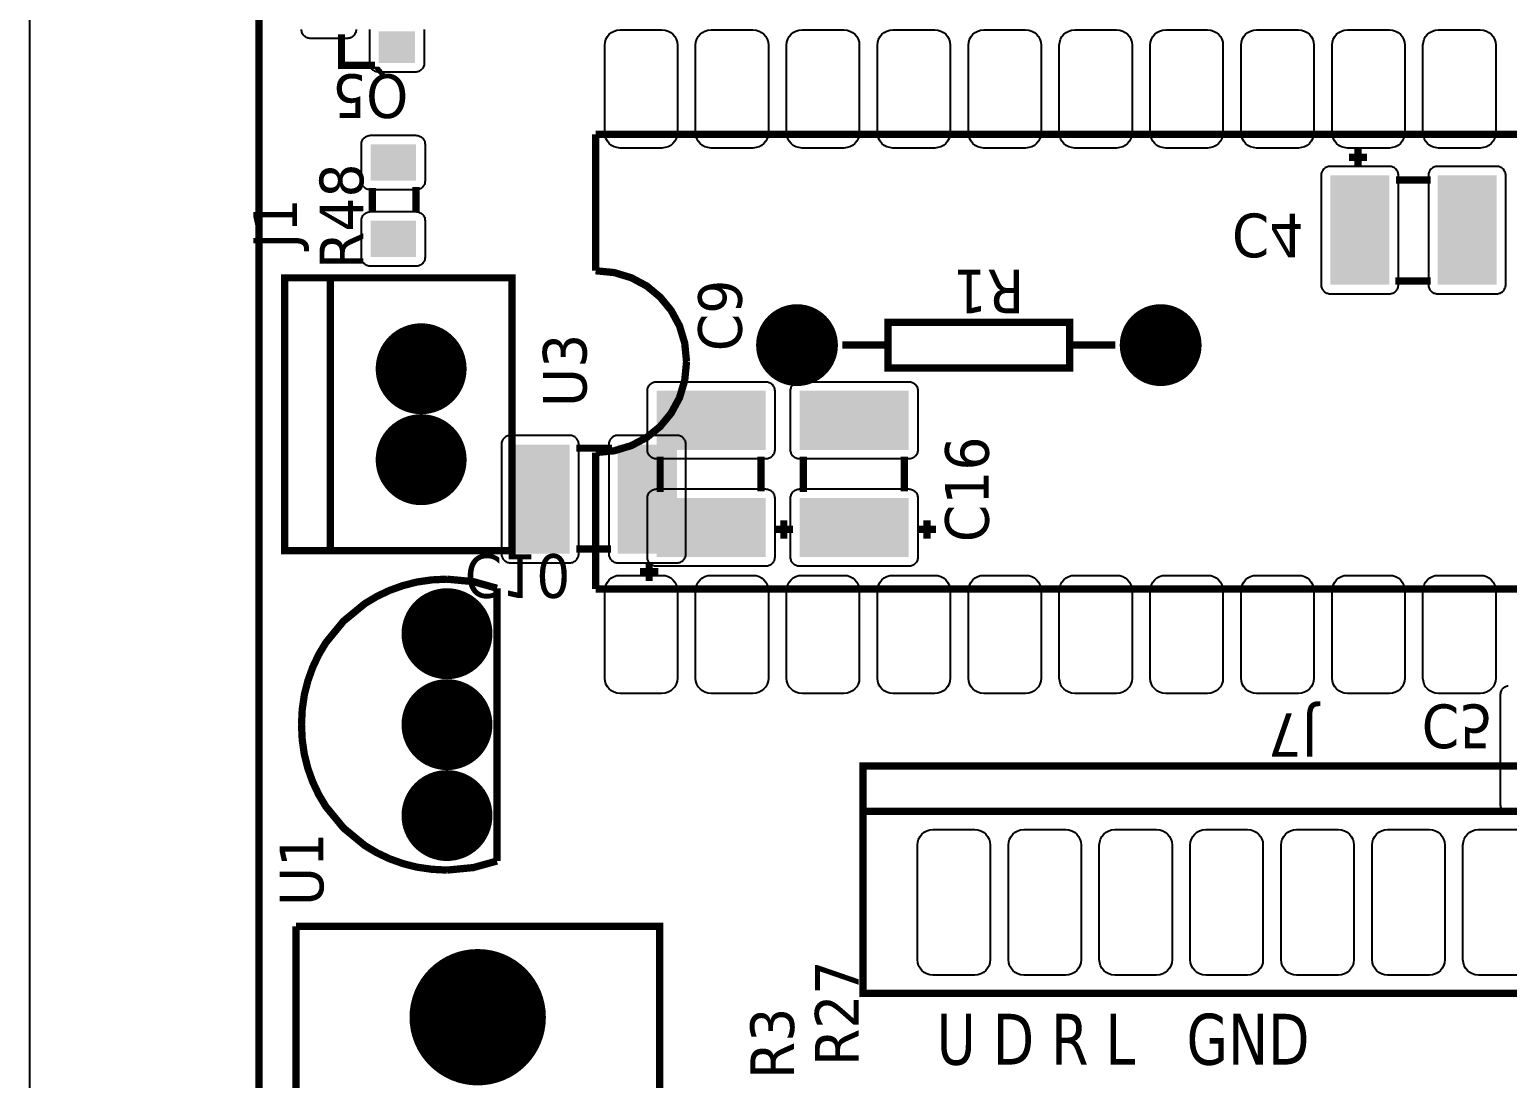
# Model space of a CAD drawing. Header units: millimetres. Extents: x 123.5 to 144.3, y 105.4 to 121.6.
# Drawn here: x 123.506 to 125.944, y 110.322 to 112.052 of the extents above; entities that cross this region are included whole.
import ezdxf

# ---------------------------------------------------------------- set-up
doc = ezdxf.new("R2010")
doc.units = ezdxf.units.MM
doc.layers.add('DESC', color=250, linetype='Continuous')
doc.styles.get("Standard").update_dxf_attribs({"font": 'tahoma.ttf'})

# ---------------------------------------------------------------- blocks, each defined once
blk = doc.blocks.new('RPAD')
blk.add_trace([(-0.5, -0.5), (-0.5, 0.5), (0.5, -0.5), (0.5, 0.5)])
blk = doc.blocks.new('EPAD')
at = {"const_width": 0.5}
blk.add_lwpolyline([(-0.25, 0, 1), (0.25, 0, 1)], format="xyb", close=True, dxfattribs=at)
blk = doc.blocks.new('DIELEC_CEGH')
at = {"const_width": 0.008}
for points in [[(130.0548, 110.4251), (134.9154, 110.4251), (134.9154, 114.4301), (130.0548, 114.4301), (130.0548, 110.4251)], [(130.0548, 110.4251), (134.9154, 110.4251), (134.9154, 114.4301), (130.0548, 114.4301), (130.0548, 110.4251)], [(130.0548, 110.4251), (134.9154, 110.4251), (134.9154, 114.4301), (130.0548, 114.4301), (130.0548, 110.4251)], [(131.7422, 114.1518), (132.0422, 114.1518), (132.0422, 114.4018), (131.7422, 114.4018), (131.7422, 114.1518)], [(131.7422, 114.1518), (132.0422, 114.1518), (132.0422, 114.4018), (131.7422, 114.4018), (131.7422, 114.1518)], [(131.7422, 114.1518), (132.0422, 114.1518), (132.0422, 114.4018), (131.7422, 114.4018), (131.7422, 114.1518)], [(131.329, 114.3896), (131.329, 113.9896), (130.529, 113.9896)], [(130.529, 114.3896), (131.329, 114.3896)], [(131.329, 114.3896), (131.329, 113.9896), (130.529, 113.9896)], [(130.529, 114.3896), (131.329, 114.3896)], [(131.329, 114.3896), (131.329, 113.9896), (130.529, 113.9896)], [(130.529, 114.3896), (131.329, 114.3896)], [(131.3908, 114.2234), (131.3917, 114.2401), (131.394, 114.2562), (131.3979, 114.2716), (131.4032, 114.2864), (131.4098, 114.3004), (131.4177, 114.3136), (131.4371, 114.3372), (131.4607, 114.3566), (131.4739, 114.3645), (131.4879, 114.3711), (131.5027, 114.3764), (131.5181, 114.3803), (131.5342, 114.3826), (131.5508, 114.3834)], [(131.3908, 114.2234), (131.3917, 114.2401), (131.394, 114.2562), (131.3979, 114.2716), (131.4032, 114.2864), (131.4098, 114.3004), (131.4177, 114.3136), (131.4371, 114.3372), (131.4607, 114.3566), (131.4739, 114.3645), (131.4879, 114.3711), (131.5027, 114.3764), (131.5181, 114.3803), (131.5342, 114.3826), (131.5508, 114.3834)], [(131.3908, 114.2234), (131.3917, 114.2401), (131.394, 114.2562), (131.3979, 114.2716), (131.4032, 114.2864), (131.4098, 114.3004), (131.4177, 114.3136), (131.4371, 114.3372), (131.4607, 114.3566), (131.4739, 114.3645), (131.4879, 114.3711), (131.5027, 114.3764), (131.5181, 114.3803), (131.5342, 114.3826), (131.5508, 114.3834)], [(131.7108, 114.2234), (131.71, 114.2401), (131.7077, 114.2562), (131.7038, 114.2716), (131.6985, 114.2864), (131.6919, 114.3004), (131.684, 114.3136), (131.6646, 114.3372), (131.641, 114.3566), (131.6278, 114.3645), (131.6138, 114.3711), (131.599, 114.3764), (131.5836, 114.3803), (131.5675, 114.3826), (131.5508, 114.3834)], [(131.7108, 114.2234), (131.71, 114.2401), (131.7077, 114.2562), (131.7038, 114.2716), (131.6985, 114.2864), (131.6919, 114.3004), (131.684, 114.3136), (131.6646, 114.3372), (131.641, 114.3566), (131.6278, 114.3645), (131.6138, 114.3711), (131.599, 114.3764), (131.5836, 114.3803), (131.5675, 114.3826), (131.5508, 114.3834)], [(131.7108, 114.2234), (131.71, 114.2401), (131.7077, 114.2562), (131.7038, 114.2716), (131.6985, 114.2864), (131.6919, 114.3004), (131.684, 114.3136), (131.6646, 114.3372), (131.641, 114.3566), (131.6278, 114.3645), (131.6138, 114.3711), (131.599, 114.3764), (131.5836, 114.3803), (131.5675, 114.3826), (131.5508, 114.3834)], [(131.7422, 114.3518), (132.0422, 114.3518)], [(131.7422, 114.3518), (132.0422, 114.3518)], [(131.7422, 114.3518), (132.0422, 114.3518)], [(132.276, 114.3024), (132.276, 114.3394), (132.31, 114.3394)], [(132.276, 114.3024), (132.276, 114.3394), (132.31, 114.3394)], [(132.276, 114.3024), (132.276, 114.3394), (132.31, 114.3394)], [(132.114, 114.3055), (132.141, 114.3055)], [(132.114, 114.3055), (132.141, 114.3055)], [(132.114, 114.3055), (132.141, 114.3055)], [(132.114, 114.2575), (132.142, 114.2575)], [(132.114, 114.2575), (132.142, 114.2575)], [(132.114, 114.2575), (132.142, 114.2575)], [(131.3908, 114.2234), (131.3936, 114.1944), (131.4008, 114.1684)], [(131.3908, 114.2234), (131.3936, 114.1944), (131.4008, 114.1684)], [(131.3908, 114.2234), (131.3936, 114.1944), (131.4008, 114.1684)], [(131.7108, 114.2234), (131.7081, 114.1944), (131.7008, 114.1684)], [(131.7108, 114.2234), (131.7081, 114.1944), (131.7008, 114.1684)], [(131.7108, 114.2234), (131.7081, 114.1944), (131.7008, 114.1684)], [(131.4008, 114.1684), (131.7008, 114.1684)], [(131.4008, 114.1684), (131.7008, 114.1684)], [(131.4008, 114.1684), (131.7008, 114.1684)], [(131.7439, 114.081), (131.7439, 114.043)], [(131.7439, 114.081), (131.7439, 114.043)], [(131.7439, 114.081), (131.7439, 114.043)], [(131.8549, 114.081), (131.8549, 114.042)], [(131.8549, 114.081), (131.8549, 114.042)], [(131.8549, 114.081), (131.8549, 114.042)], [(131.7, 114.0599), (131.85, 114.0599)], [(131.7, 114.0599), (131.7, 112.0599)], [(131.7, 114.0599), (131.85, 114.0599)], [(131.7, 114.0599), (131.7, 112.0599)], [(131.7, 114.0599), (131.85, 114.0599)], [(131.7, 114.0599), (131.7, 112.0599)], [(131.95, 113.9599), (131.9294, 113.9619), (131.9104, 113.9676), (131.8934, 113.9768), (131.8787, 113.9889), (131.8667, 114.0036), (131.8577, 114.0206), (131.852, 114.0395), (131.85, 114.0599)], [(131.95, 113.9599), (131.9294, 113.9619), (131.9104, 113.9676), (131.8934, 113.9768), (131.8787, 113.9889), (131.8667, 114.0036), (131.8577, 114.0206), (131.852, 114.0395), (131.85, 114.0599)], [(131.95, 113.9599), (131.9294, 113.9619), (131.9104, 113.9676), (131.8934, 113.9768), (131.8787, 113.9889), (131.8667, 114.0036), (131.8577, 114.0206), (131.852, 114.0395), (131.85, 114.0599)], [(131.95, 113.9599), (131.9704, 113.9619), (131.9893, 113.9676), (132.0063, 113.9768), (132.021, 113.9889), (132.0332, 114.0036), (132.0423, 114.0206), (132.048, 114.0395), (132.05, 114.0599)], [(131.95, 113.9599), (131.9704, 113.9619), (131.9893, 113.9676), (132.0063, 113.9768), (132.021, 113.9889), (132.0332, 114.0036), (132.0423, 114.0206), (132.048, 114.0395), (132.05, 114.0599)], [(131.95, 113.9599), (131.9704, 113.9619), (131.9893, 113.9676), (132.0063, 113.9768), (132.021, 113.9889), (132.0332, 114.0036), (132.0423, 114.0206), (132.048, 114.0395), (132.05, 114.0599)], [(132.05, 114.0599), (132.2, 114.0599)], [(132.05, 114.0599), (132.2, 114.0599)], [(132.05, 114.0599), (132.2, 114.0599)], [(132.2, 114.0599), (132.2, 112.0599)], [(132.2, 114.0599), (132.2, 112.0599)], [(132.2, 114.0599), (132.2, 112.0599)], [(131.7189, 114.011), (131.7189, 113.991)], [(131.7189, 114.011), (131.7189, 113.991)], [(131.7189, 114.011), (131.7189, 113.991)], [(131.7289, 114.001), (131.7089, 114.001)], [(131.7289, 114.001), (131.7089, 114.001)], [(131.7289, 114.001), (131.7089, 114.001)], [(131.8455, 113.9889), (131.8065, 113.9889)], [(131.8455, 113.9889), (131.8065, 113.9889)], [(131.8455, 113.9889), (131.8065, 113.9889)], [(131.8455, 113.8779), (131.8075, 113.8779)], [(131.8455, 113.8779), (131.8075, 113.8779)], [(131.8455, 113.8779), (131.8075, 113.8779)], [(131.7755, 113.8529), (131.7555, 113.8529)], [(131.7755, 113.8529), (131.7555, 113.8529)], [(131.7755, 113.8529), (131.7555, 113.8529)], [(131.7655, 113.8629), (131.7655, 113.8429)], [(131.7655, 113.8629), (131.7655, 113.8429)], [(131.7655, 113.8629), (131.7655, 113.8429)], [(131.8455, 113.8315), (131.8065, 113.8315)], [(131.8455, 113.8315), (131.8065, 113.8315)], [(131.8455, 113.8315), (131.8065, 113.8315)], [(131.9682, 113.7884), (131.9682, 113.7384)], [(131.9682, 113.7884), (131.9682, 113.7384)], [(131.9682, 113.7884), (131.9682, 113.7384)], [(131.2554, 112.8659), (131.5054, 112.8659), (131.5054, 113.7659), (131.2554, 113.7659), (131.2554, 112.8659)], [(131.2554, 112.8659), (131.5054, 112.8659), (131.5054, 113.7659), (131.2554, 113.7659), (131.2554, 112.8659)], [(131.2554, 112.8659), (131.5054, 112.8659), (131.5054, 113.7659), (131.2554, 113.7659), (131.2554, 112.8659)], [(131.4554, 113.7659), (131.4554, 112.8659)], [(131.4554, 113.7659), (131.4554, 112.8659)], [(131.4554, 113.7659), (131.4554, 112.8659)], [(131.9432, 113.5384), (131.9932, 113.5384), (131.9932, 113.7384), (131.9432, 113.7384), (131.9432, 113.5384)], [(131.9432, 113.5384), (131.9932, 113.5384), (131.9932, 113.7384), (131.9432, 113.7384), (131.9432, 113.5384)], [(131.9432, 113.5384), (131.9932, 113.5384), (131.9932, 113.7384), (131.9432, 113.7384), (131.9432, 113.5384)], [(131.8455, 113.7205), (131.8075, 113.7205)], [(131.8455, 113.7205), (131.8075, 113.7205)], [(131.8455, 113.7205), (131.8075, 113.7205)], [(131.7655, 113.7055), (131.7655, 113.6855)], [(131.7655, 113.7055), (131.7655, 113.6855)], [(131.7655, 113.7055), (131.7655, 113.6855)], [(131.7755, 113.6955), (131.7555, 113.6955)], [(131.7755, 113.6955), (131.7555, 113.6955)], [(131.7755, 113.6955), (131.7555, 113.6955)], [(131.9682, 113.5384), (131.9682, 113.4884)], [(131.9682, 113.5384), (131.9682, 113.4884)], [(131.9682, 113.5384), (131.9682, 113.4884)], [(132.1748, 113.2114), (132.1748, 113.2314)], [(132.1748, 113.2114), (132.1748, 113.2314)], [(132.1748, 113.2114), (132.1748, 113.2314)], [(132.1648, 113.2214), (132.1848, 113.2214)], [(132.1648, 113.2214), (132.1848, 113.2214)], [(132.1648, 113.2214), (132.1848, 113.2214)], [(132.0388, 113.1414), (132.0388, 113.1804)], [(132.0388, 113.1414), (132.0388, 113.1804)], [(132.0388, 113.1414), (132.0388, 113.1804)], [(132.1498, 113.1414), (132.1498, 113.1794)], [(132.1498, 113.1414), (132.1498, 113.1794)], [(132.1498, 113.1414), (132.1498, 113.1794)]]:
    blk.add_lwpolyline(points, dxfattribs=at)
for points in [[(132.3155, 114.3234), (132.3144, 114.3234), (132.3134, 114.3236), (132.3125, 114.3238), (132.3116, 114.3241), (132.3107, 114.3246), (132.3099, 114.325), (132.3091, 114.3256), (132.3084, 114.3263), (132.3077, 114.327), (132.3072, 114.3277), (132.3067, 114.3286), (132.3063, 114.3294), (132.3059, 114.3304), (132.3057, 114.3313), (132.3055, 114.3323), (132.3055, 114.3334), (132.3055, 114.3734), (132.3055, 114.3744), (132.3057, 114.3754), (132.3059, 114.3764), (132.3063, 114.3773), (132.3067, 114.3782), (132.3072, 114.379), (132.3077, 114.3798), (132.3084, 114.3805), (132.3091, 114.3811), (132.3099, 114.3817), (132.3107, 114.3822), (132.3116, 114.3826), (132.3125, 114.3829), (132.3134, 114.3832), (132.3144, 114.3833), (132.3155, 114.3834)], [(132.3155, 114.2486), (132.3145, 114.2484), (132.3135, 114.2484), (132.3135, 114.2484), (132.2785, 114.2484), (132.2774, 114.2484), (132.2764, 114.2486), (132.2755, 114.2488), (132.2746, 114.2491), (132.2737, 114.2496), (132.2729, 114.25), (132.2721, 114.2506), (132.2714, 114.2513), (132.2707, 114.252), (132.2702, 114.2527), (132.2697, 114.2536), (132.2693, 114.2544), (132.2689, 114.2554), (132.2687, 114.2563), (132.2685, 114.2573), (132.2685, 114.2584), (132.2685, 114.2984), (132.2685, 114.2994), (132.2687, 114.3004), (132.2689, 114.3014), (132.2693, 114.3023), (132.2697, 114.3032), (132.2702, 114.304), (132.2707, 114.3048), (132.2714, 114.3055), (132.2721, 114.3061), (132.2729, 114.3067), (132.2737, 114.3072), (132.2746, 114.3076), (132.2755, 114.3079), (132.2764, 114.3082), (132.2774, 114.3083), (132.2785, 114.3084), (132.3135, 114.3084), (132.3145, 114.3083), (132.3155, 114.3082)], [(131.2754, 113.0429), (131.2754, 113.0889), (131.2757, 113.0924), (131.2767, 113.0956), (131.2782, 113.0985), (131.2803, 113.101), (131.2828, 113.103), (131.2857, 113.1046), (131.2889, 113.1055), (131.2924, 113.1059), (131.4184, 113.1059), (131.4218, 113.1055), (131.425, 113.1046), (131.4279, 113.103), (131.4304, 113.101), (131.4325, 113.0985), (131.434, 113.0956), (131.435, 113.0924), (131.4354, 113.0889), (131.4354, 113.0889), (131.4354, 113.0429)], [(131.5932, 113.0561), (131.5931, 113.0571), (131.5928, 113.0581), (131.5925, 113.059), (131.5921, 113.0599), (131.5916, 113.0607), (131.591, 113.0615), (131.5904, 113.0622), (131.5897, 113.0628), (131.5889, 113.0634), (131.5881, 113.0639), (131.5872, 113.0643), (131.5863, 113.0646), (131.5853, 113.0648), (131.5843, 113.065), (131.5833, 113.065), (131.4633, 113.065), (131.4622, 113.065), (131.4612, 113.0648), (131.4603, 113.0646), (131.4594, 113.0643), (131.4585, 113.0639), (131.4577, 113.0634), (131.4569, 113.0628), (131.4562, 113.0622), (131.4555, 113.0615), (131.455, 113.0607), (131.4545, 113.0599), (131.4541, 113.059), (131.4537, 113.0581), (131.4535, 113.0571), (131.4533, 113.0561)]]:
    blk.add_lwpolyline(points)
for points in [[(132.065, 114.3175), (132.105, 114.3175), (132.106, 114.3175), (132.107, 114.3173), (132.108, 114.3171), (132.1089, 114.3167), (132.1098, 114.3163), (132.1106, 114.3158), (132.1114, 114.3153), (132.1121, 114.3146), (132.1127, 114.3139), (132.1133, 114.3131), (132.1138, 114.3123), (132.1142, 114.3114), (132.1145, 114.3105), (132.1148, 114.3095), (132.1149, 114.3085), (132.115, 114.3075), (132.115, 114.2575), (132.1149, 114.2565), (132.1148, 114.2555), (132.1145, 114.2545), (132.1142, 114.2536), (132.1138, 114.2527), (132.1133, 114.2519), (132.1127, 114.2511), (132.1121, 114.2504), (132.1114, 114.2498), (132.1106, 114.2492), (132.1098, 114.2487), (132.1089, 114.2483), (132.108, 114.2479), (132.107, 114.2477), (132.106, 114.2476), (132.105, 114.2475), (132.065, 114.2475), (132.0639, 114.2476), (132.0629, 114.2477), (132.0619, 114.2479), (132.061, 114.2483), (132.0601, 114.2487), (132.0593, 114.2492), (132.0586, 114.2498), (132.0578, 114.2504), (132.0572, 114.2511), (132.0566, 114.2519), (132.0561, 114.2527), (132.0557, 114.2536), (132.0554, 114.2545), (132.0552, 114.2555), (132.055, 114.2565), (132.055, 114.2575), (132.055, 114.3075), (132.055, 114.3085), (132.0552, 114.3095), (132.0554, 114.3105), (132.0557, 114.3114), (132.0561, 114.3123), (132.0566, 114.3131), (132.0572, 114.3139), (132.0578, 114.3146), (132.0586, 114.3153), (132.0593, 114.3158), (132.0601, 114.3163), (132.061, 114.3167), (132.0619, 114.3171), (132.0629, 114.3173), (132.0639, 114.3175), (132.065, 114.3175)], [(132.149, 114.3175), (132.189, 114.3175), (132.19, 114.3175), (132.191, 114.3173), (132.192, 114.3171), (132.1929, 114.3167), (132.1938, 114.3163), (132.1946, 114.3158), (132.1954, 114.3153), (132.1961, 114.3146), (132.1967, 114.3139), (132.1973, 114.3131), (132.1978, 114.3123), (132.1982, 114.3114), (132.1985, 114.3105), (132.1988, 114.3095), (132.1989, 114.3085), (132.199, 114.3075), (132.199, 114.2575), (132.1989, 114.2565), (132.1988, 114.2555), (132.1985, 114.2545), (132.1982, 114.2536), (132.1978, 114.2527), (132.1973, 114.2519), (132.1967, 114.2511), (132.1961, 114.2504), (132.1954, 114.2498), (132.1946, 114.2492), (132.1938, 114.2487), (132.1929, 114.2483), (132.192, 114.2479), (132.191, 114.2477), (132.19, 114.2476), (132.189, 114.2475), (132.149, 114.2475), (132.1479, 114.2476), (132.1469, 114.2477), (132.1459, 114.2479), (132.145, 114.2483), (132.1441, 114.2487), (132.1433, 114.2492), (132.1426, 114.2498), (132.1418, 114.2504), (132.1412, 114.2511), (132.1406, 114.2519), (132.1401, 114.2527), (132.1397, 114.2536), (132.1394, 114.2545), (132.1392, 114.2555), (132.139, 114.2565), (132.139, 114.2575), (132.139, 114.3075), (132.139, 114.3085), (132.1392, 114.3095), (132.1394, 114.3105), (132.1397, 114.3114), (132.1401, 114.3123), (132.1406, 114.3131), (132.1412, 114.3139), (132.1418, 114.3146), (132.1426, 114.3153), (132.1433, 114.3158), (132.1441, 114.3163), (132.145, 114.3167), (132.1459, 114.3171), (132.1469, 114.3173), (132.1479, 114.3175), (132.149, 114.3175)], [(131.7289, 114.1535), (131.7289, 114.0885), (131.7289, 114.0874), (131.7291, 114.0864), (131.7293, 114.0855), (131.7296, 114.0845), (131.7301, 114.0837), (131.7306, 114.0828), (131.7311, 114.0821), (131.7318, 114.0814), (131.7325, 114.0807), (131.7332, 114.0802), (131.7341, 114.0797), (131.7349, 114.0792), (131.7359, 114.0789), (131.7368, 114.0787), (131.7378, 114.0785), (131.7389, 114.0785), (131.8589, 114.0785), (131.8599, 114.0785), (131.8609, 114.0787), (131.8619, 114.0789), (131.8628, 114.0792), (131.8637, 114.0797), (131.8645, 114.0802), (131.8653, 114.0807), (131.866, 114.0814), (131.8666, 114.0821), (131.8672, 114.0828), (131.8677, 114.0837), (131.8681, 114.0845), (131.8684, 114.0855), (131.8687, 114.0864), (131.8688, 114.0874), (131.8689, 114.0885), (131.8689, 114.1535), (131.8688, 114.1545), (131.8687, 114.1555), (131.8684, 114.1565), (131.8681, 114.1574), (131.8677, 114.1583), (131.8672, 114.1591), (131.8666, 114.1599), (131.866, 114.1606), (131.8653, 114.1612), (131.8645, 114.1618), (131.8637, 114.1623), (131.8628, 114.1627), (131.8619, 114.163), (131.8609, 114.1633), (131.8599, 114.1634), (131.8589, 114.1635), (131.7389, 114.1635), (131.7378, 114.1634), (131.7368, 114.1633), (131.7359, 114.163), (131.7349, 114.1627), (131.7341, 114.1623), (131.7332, 114.1618), (131.7325, 114.1612), (131.7318, 114.1606), (131.7311, 114.1599), (131.7306, 114.1591), (131.7301, 114.1583), (131.7296, 114.1574), (131.7293, 114.1565), (131.7291, 114.1555), (131.7289, 114.1545), (131.7289, 114.1535)], [(131.715, 114.0329), (131.715, 113.9869), (131.7147, 113.9834), (131.7137, 113.9802), (131.7122, 113.9773), (131.7101, 113.9748), (131.7076, 113.9727), (131.7047, 113.9712), (131.7015, 113.9702), (131.698, 113.9699), (131.602, 113.9699), (131.5986, 113.9702), (131.5954, 113.9712), (131.5925, 113.9727), (131.59, 113.9748), (131.5879, 113.9773), (131.5864, 113.9802), (131.5854, 113.9834), (131.585, 113.9869), (131.585, 114.0329), (131.5854, 114.0364), (131.5864, 114.0396), (131.5879, 114.0425), (131.59, 114.045), (131.5925, 114.047), (131.5954, 114.0486), (131.5986, 114.0495), (131.602, 114.0499), (131.698, 114.0499), (131.7015, 114.0495), (131.7047, 114.0486), (131.7076, 114.047), (131.7101, 114.045), (131.7122, 114.0425), (131.7137, 114.0396), (131.7147, 114.0364), (131.715, 114.0329)], [(132.185, 113.9869), (132.185, 114.0329), (132.1854, 114.0364), (132.1864, 114.0396), (132.1879, 114.0425), (132.19, 114.045), (132.1925, 114.047), (132.1954, 114.0486), (132.1986, 114.0495), (132.202, 114.0499), (132.298, 114.0499), (132.3015, 114.0495), (132.3047, 114.0486), (132.3076, 114.047), (132.3101, 114.045), (132.3122, 114.0425), (132.3137, 114.0396), (132.3147, 114.0364), (132.315, 114.0329), (132.315, 113.9869), (132.3147, 113.9834), (132.3137, 113.9802), (132.3122, 113.9773), (132.3101, 113.9748), (132.3076, 113.9727), (132.3047, 113.9712), (132.3015, 113.9702), (132.298, 113.9699), (132.202, 113.9699), (132.1986, 113.9702), (132.1954, 113.9712), (132.1925, 113.9727), (132.19, 113.9748), (132.1879, 113.9773), (132.1864, 113.9802), (132.1854, 113.9834), (132.185, 113.9869)], [(131.7289, 114.0355), (131.7289, 113.9705), (131.7289, 113.9694), (131.7291, 113.9684), (131.7293, 113.9675), (131.7296, 113.9665), (131.7301, 113.9657), (131.7306, 113.9648), (131.7311, 113.9641), (131.7318, 113.9634), (131.7325, 113.9627), (131.7332, 113.9622), (131.7341, 113.9617), (131.7349, 113.9612), (131.7359, 113.9609), (131.7368, 113.9607), (131.7378, 113.9605), (131.7389, 113.9605), (131.8589, 113.9605), (131.8599, 113.9605), (131.8609, 113.9607), (131.8619, 113.9609), (131.8628, 113.9612), (131.8637, 113.9617), (131.8645, 113.9622), (131.8653, 113.9627), (131.866, 113.9634), (131.8666, 113.9641), (131.8672, 113.9648), (131.8677, 113.9657), (131.8681, 113.9665), (131.8684, 113.9675), (131.8687, 113.9684), (131.8688, 113.9694), (131.8689, 113.9705), (131.8689, 114.0355), (131.8688, 114.0365), (131.8687, 114.0375), (131.8684, 114.0385), (131.8681, 114.0394), (131.8677, 114.0403), (131.8672, 114.0411), (131.8666, 114.0419), (131.866, 114.0426), (131.8653, 114.0432), (131.8645, 114.0438), (131.8637, 114.0443), (131.8628, 114.0447), (131.8619, 114.045), (131.8609, 114.0453), (131.8599, 114.0454), (131.8589, 114.0455), (131.7389, 114.0455), (131.7378, 114.0454), (131.7368, 114.0453), (131.7359, 114.045), (131.7349, 114.0447), (131.7341, 114.0443), (131.7332, 114.0438), (131.7325, 114.0432), (131.7318, 114.0426), (131.7311, 114.0419), (131.7306, 114.0411), (131.7301, 114.0403), (131.7296, 114.0394), (131.7293, 114.0385), (131.7291, 114.0375), (131.7289, 114.0365), (131.7289, 114.0355)], [(131.8, 113.8629), (131.735, 113.8629), (131.734, 113.863), (131.7329, 113.8631), (131.732, 113.8634), (131.7311, 113.8637), (131.7302, 113.8641), (131.7294, 113.8646), (131.7286, 113.8652), (131.7279, 113.8658), (131.7272, 113.8665), (131.7267, 113.8673), (131.7262, 113.8681), (131.7258, 113.869), (131.7254, 113.8699), (131.7252, 113.8709), (131.725, 113.8719), (131.725, 113.8729), (131.725, 113.9929), (131.725, 113.994), (131.7252, 113.995), (131.7254, 113.9959), (131.7258, 113.9969), (131.7262, 113.9977), (131.7267, 113.9986), (131.7272, 113.9993), (131.7279, 114), (131.7286, 114.0007), (131.7294, 114.0013), (131.7302, 114.0017), (131.7311, 114.0022), (131.732, 114.0025), (131.7329, 114.0027), (131.734, 114.0029), (131.735, 114.0029), (131.8, 114.0029), (131.801, 114.0029), (131.802, 114.0027), (131.803, 114.0025), (131.8039, 114.0022), (131.8048, 114.0017), (131.8056, 114.0013), (131.8064, 114.0007), (131.8071, 114), (131.8077, 113.9993), (131.8083, 113.9986), (131.8088, 113.9977), (131.8092, 113.9969), (131.8096, 113.9959), (131.8098, 113.995), (131.8099, 113.994), (131.81, 113.9929), (131.81, 113.8729), (131.8099, 113.8719), (131.8098, 113.8709), (131.8096, 113.8699), (131.8092, 113.869), (131.8088, 113.8681), (131.8083, 113.8673), (131.8077, 113.8665), (131.8071, 113.8658), (131.8064, 113.8652), (131.8056, 113.8646), (131.8048, 113.8641), (131.8039, 113.8637), (131.803, 113.8634), (131.802, 113.8631), (131.801, 113.863), (131.8, 113.8629)], [(131.918, 113.8629), (131.853, 113.8629), (131.852, 113.863), (131.8509, 113.8631), (131.85, 113.8634), (131.8491, 113.8637), (131.8482, 113.8641), (131.8474, 113.8646), (131.8466, 113.8652), (131.8459, 113.8658), (131.8452, 113.8665), (131.8447, 113.8673), (131.8442, 113.8681), (131.8438, 113.869), (131.8434, 113.8699), (131.8432, 113.8709), (131.843, 113.8719), (131.843, 113.8729), (131.843, 113.9929), (131.843, 113.994), (131.8432, 113.995), (131.8434, 113.9959), (131.8438, 113.9969), (131.8442, 113.9977), (131.8447, 113.9986), (131.8452, 113.9993), (131.8459, 114), (131.8466, 114.0007), (131.8474, 114.0013), (131.8482, 114.0017), (131.8491, 114.0022), (131.85, 114.0025), (131.8509, 114.0027), (131.852, 114.0029), (131.853, 114.0029), (131.918, 114.0029), (131.919, 114.0029), (131.92, 114.0027), (131.921, 114.0025), (131.9219, 114.0022), (131.9228, 114.0017), (131.9236, 114.0013), (131.9244, 114.0007), (131.9251, 114), (131.9257, 113.9993), (131.9263, 113.9986), (131.9268, 113.9977), (131.9272, 113.9969), (131.9276, 113.9959), (131.9278, 113.995), (131.9279, 113.994), (131.928, 113.9929), (131.928, 113.8729), (131.9279, 113.8719), (131.9278, 113.8709), (131.9276, 113.8699), (131.9272, 113.869), (131.9268, 113.8681), (131.9263, 113.8673), (131.9257, 113.8665), (131.9251, 113.8658), (131.9244, 113.8652), (131.9236, 113.8646), (131.9228, 113.8641), (131.9219, 113.8637), (131.921, 113.8634), (131.92, 113.8631), (131.919, 113.863), (131.918, 113.8629)], [(131.715, 113.9329), (131.715, 113.8869), (131.7147, 113.8834), (131.7137, 113.8802), (131.7122, 113.8773), (131.7101, 113.8748), (131.7076, 113.8727), (131.7047, 113.8712), (131.7015, 113.8702), (131.698, 113.8699), (131.602, 113.8699), (131.5986, 113.8702), (131.5954, 113.8712), (131.5925, 113.8727), (131.59, 113.8748), (131.5879, 113.8773), (131.5864, 113.8802), (131.5854, 113.8834), (131.585, 113.8869), (131.585, 113.9329), (131.5854, 113.9364), (131.5864, 113.9396), (131.5879, 113.9425), (131.59, 113.945), (131.5925, 113.947), (131.5954, 113.9486), (131.5986, 113.9495), (131.602, 113.9499), (131.698, 113.9499), (131.7015, 113.9495), (131.7047, 113.9486), (131.7076, 113.947), (131.7101, 113.945), (131.7122, 113.9425), (131.7137, 113.9396), (131.7147, 113.9364), (131.715, 113.9329)], [(132.185, 113.8869), (132.185, 113.9329), (132.1854, 113.9364), (132.1864, 113.9396), (132.1879, 113.9425), (132.19, 113.945), (132.1925, 113.947), (132.1954, 113.9486), (132.1986, 113.9495), (132.202, 113.9499), (132.298, 113.9499), (132.3015, 113.9495), (132.3047, 113.9486), (132.3076, 113.947), (132.3101, 113.945), (132.3122, 113.9425), (132.3137, 113.9396), (132.3147, 113.9364), (132.315, 113.9329), (132.315, 113.8869), (132.3147, 113.8834), (132.3137, 113.8802), (132.3122, 113.8773), (132.3101, 113.8748), (132.3076, 113.8727), (132.3047, 113.8712), (132.3015, 113.8702), (132.298, 113.8699), (132.202, 113.8699), (132.1986, 113.8702), (132.1954, 113.8712), (132.1925, 113.8727), (132.19, 113.8748), (132.1879, 113.8773), (132.1864, 113.8802), (132.1854, 113.8834), (132.185, 113.8869)], [(131.715, 113.8329), (131.715, 113.7869), (131.7147, 113.7834), (131.7137, 113.7802), (131.7122, 113.7773), (131.7101, 113.7748), (131.7076, 113.7727), (131.7047, 113.7712), (131.7015, 113.7702), (131.698, 113.7699), (131.602, 113.7699), (131.5986, 113.7702), (131.5954, 113.7712), (131.5925, 113.7727), (131.59, 113.7748), (131.5879, 113.7773), (131.5864, 113.7802), (131.5854, 113.7834), (131.585, 113.7869), (131.585, 113.8329), (131.5854, 113.8364), (131.5864, 113.8396), (131.5879, 113.8425), (131.59, 113.845), (131.5925, 113.847), (131.5954, 113.8486), (131.5986, 113.8495), (131.602, 113.8499), (131.698, 113.8499), (131.7015, 113.8495), (131.7047, 113.8486), (131.7076, 113.847), (131.7101, 113.845), (131.7122, 113.8425), (131.7137, 113.8396), (131.7147, 113.8364), (131.715, 113.8329)], [(131.8, 113.7055), (131.735, 113.7055), (131.734, 113.7055), (131.7329, 113.7057), (131.732, 113.7059), (131.7311, 113.7062), (131.7302, 113.7066), (131.7294, 113.7071), (131.7286, 113.7077), (131.7279, 113.7083), (131.7272, 113.7091), (131.7267, 113.7098), (131.7262, 113.7106), (131.7258, 113.7115), (131.7254, 113.7124), (131.7252, 113.7134), (131.725, 113.7144), (131.725, 113.7155), (131.725, 113.8355), (131.725, 113.8365), (131.7252, 113.8375), (131.7254, 113.8385), (131.7258, 113.8394), (131.7262, 113.8403), (131.7267, 113.8411), (131.7272, 113.8419), (131.7279, 113.8426), (131.7286, 113.8432), (131.7294, 113.8438), (131.7302, 113.8443), (131.7311, 113.8447), (131.732, 113.845), (131.7329, 113.8453), (131.734, 113.8454), (131.735, 113.8455), (131.8, 113.8455), (131.801, 113.8454), (131.802, 113.8453), (131.803, 113.845), (131.8039, 113.8447), (131.8048, 113.8443), (131.8056, 113.8438), (131.8064, 113.8432), (131.8071, 113.8426), (131.8077, 113.8419), (131.8083, 113.8411), (131.8088, 113.8403), (131.8092, 113.8394), (131.8096, 113.8385), (131.8098, 113.8375), (131.8099, 113.8365), (131.81, 113.8355), (131.81, 113.7155), (131.8099, 113.7144), (131.8098, 113.7134), (131.8096, 113.7124), (131.8092, 113.7115), (131.8088, 113.7106), (131.8083, 113.7098), (131.8077, 113.7091), (131.8071, 113.7083), (131.8064, 113.7077), (131.8056, 113.7071), (131.8048, 113.7066), (131.8039, 113.7062), (131.803, 113.7059), (131.802, 113.7057), (131.801, 113.7055), (131.8, 113.7055)], [(131.918, 113.7055), (131.853, 113.7055), (131.852, 113.7055), (131.8509, 113.7057), (131.85, 113.7059), (131.8491, 113.7062), (131.8482, 113.7066), (131.8474, 113.7071), (131.8466, 113.7077), (131.8459, 113.7083), (131.8452, 113.7091), (131.8447, 113.7098), (131.8442, 113.7106), (131.8438, 113.7115), (131.8434, 113.7124), (131.8432, 113.7134), (131.843, 113.7144), (131.843, 113.7155), (131.843, 113.8355), (131.843, 113.8365), (131.8432, 113.8375), (131.8434, 113.8385), (131.8438, 113.8394), (131.8442, 113.8403), (131.8447, 113.8411), (131.8452, 113.8419), (131.8459, 113.8426), (131.8466, 113.8432), (131.8474, 113.8438), (131.8482, 113.8443), (131.8491, 113.8447), (131.85, 113.845), (131.8509, 113.8453), (131.852, 113.8454), (131.853, 113.8455), (131.918, 113.8455), (131.919, 113.8454), (131.92, 113.8453), (131.921, 113.845), (131.9219, 113.8447), (131.9228, 113.8443), (131.9236, 113.8438), (131.9244, 113.8432), (131.9251, 113.8426), (131.9257, 113.8419), (131.9263, 113.8411), (131.9268, 113.8403), (131.9272, 113.8394), (131.9276, 113.8385), (131.9278, 113.8375), (131.9279, 113.8365), (131.928, 113.8355), (131.928, 113.7155), (131.9279, 113.7144), (131.9278, 113.7134), (131.9276, 113.7124), (131.9272, 113.7115), (131.9268, 113.7106), (131.9263, 113.7098), (131.9257, 113.7091), (131.9251, 113.7083), (131.9244, 113.7077), (131.9236, 113.7071), (131.9228, 113.7066), (131.9219, 113.7062), (131.921, 113.7059), (131.92, 113.7057), (131.919, 113.7055), (131.918, 113.7055)], [(132.185, 113.7869), (132.185, 113.8329), (132.1854, 113.8364), (132.1864, 113.8396), (132.1879, 113.8425), (132.19, 113.845), (132.1925, 113.847), (132.1954, 113.8486), (132.1986, 113.8495), (132.202, 113.8499), (132.298, 113.8499), (132.3015, 113.8495), (132.3047, 113.8486), (132.3076, 113.847), (132.3101, 113.845), (132.3122, 113.8425), (132.3137, 113.8396), (132.3147, 113.8364), (132.315, 113.8329), (132.315, 113.7869), (132.3147, 113.7834), (132.3137, 113.7802), (132.3122, 113.7773), (132.3101, 113.7748), (132.3076, 113.7727), (132.3047, 113.7712), (132.3015, 113.7702), (132.298, 113.7699), (132.202, 113.7699), (132.1986, 113.7702), (132.1954, 113.7712), (132.1925, 113.7727), (132.19, 113.7748), (132.1879, 113.7773), (132.1864, 113.7802), (132.1854, 113.7834), (132.185, 113.7869)], [(131.715, 113.7329), (131.715, 113.6869), (131.7147, 113.6834), (131.7137, 113.6802), (131.7122, 113.6773), (131.7101, 113.6748), (131.7076, 113.6727), (131.7047, 113.6712), (131.7015, 113.6702), (131.698, 113.6699), (131.602, 113.6699), (131.5986, 113.6702), (131.5954, 113.6712), (131.5925, 113.6727), (131.59, 113.6748), (131.5879, 113.6773), (131.5864, 113.6802), (131.5854, 113.6834), (131.585, 113.6869), (131.585, 113.7329), (131.5854, 113.7364), (131.5864, 113.7396), (131.5879, 113.7425), (131.59, 113.745), (131.5925, 113.747), (131.5954, 113.7486), (131.5986, 113.7495), (131.602, 113.7499), (131.698, 113.7499), (131.7015, 113.7495), (131.7047, 113.7486), (131.7076, 113.747), (131.7101, 113.745), (131.7122, 113.7425), (131.7137, 113.7396), (131.7147, 113.7364), (131.715, 113.7329)], [(132.185, 113.6869), (132.185, 113.7329), (132.1854, 113.7364), (132.1864, 113.7396), (132.1879, 113.7425), (132.19, 113.745), (132.1925, 113.747), (132.1954, 113.7486), (132.1986, 113.7495), (132.202, 113.7499), (132.298, 113.7499), (132.3015, 113.7495), (132.3047, 113.7486), (132.3076, 113.747), (132.3101, 113.745), (132.3122, 113.7425), (132.3137, 113.7396), (132.3147, 113.7364), (132.315, 113.7329), (132.315, 113.6869), (132.3147, 113.6834), (132.3137, 113.6802), (132.3122, 113.6773), (132.3101, 113.6748), (132.3076, 113.6727), (132.3047, 113.6712), (132.3015, 113.6702), (132.298, 113.6699), (132.202, 113.6699), (132.1986, 113.6702), (132.1954, 113.6712), (132.1925, 113.6727), (132.19, 113.6748), (132.1879, 113.6773), (132.1864, 113.6802), (132.1854, 113.6834), (132.185, 113.6869)], [(131.4354, 113.6889), (131.4354, 113.6429), (131.435, 113.6394), (131.434, 113.6362), (131.4325, 113.6333), (131.4304, 113.6308), (131.4279, 113.6287), (131.425, 113.6272), (131.4218, 113.6262), (131.4184, 113.6259), (131.2924, 113.6259), (131.2889, 113.6262), (131.2857, 113.6272), (131.2828, 113.6287), (131.2803, 113.6308), (131.2782, 113.6333), (131.2767, 113.6362), (131.2757, 113.6394), (131.2754, 113.6429), (131.2754, 113.6889), (131.2757, 113.6924), (131.2767, 113.6956), (131.2782, 113.6985), (131.2803, 113.701), (131.2828, 113.703), (131.2857, 113.7046), (131.2889, 113.7055), (131.2924, 113.7059), (131.4184, 113.7059), (131.4218, 113.7055), (131.425, 113.7046), (131.4279, 113.703), (131.4304, 113.701), (131.4325, 113.6985), (131.434, 113.6956), (131.435, 113.6924), (131.4354, 113.6889)], [(131.715, 113.6329), (131.715, 113.5869), (131.7147, 113.5834), (131.7137, 113.5802), (131.7122, 113.5773), (131.7101, 113.5748), (131.7076, 113.5727), (131.7047, 113.5712), (131.7015, 113.5702), (131.698, 113.5699), (131.602, 113.5699), (131.5986, 113.5702), (131.5954, 113.5712), (131.5925, 113.5727), (131.59, 113.5748), (131.5879, 113.5773), (131.5864, 113.5802), (131.5854, 113.5834), (131.585, 113.5869), (131.585, 113.6329), (131.5854, 113.6364), (131.5864, 113.6396), (131.5879, 113.6425), (131.59, 113.645), (131.5925, 113.647), (131.5954, 113.6486), (131.5986, 113.6495), (131.602, 113.6499), (131.698, 113.6499), (131.7015, 113.6495), (131.7047, 113.6486), (131.7076, 113.647), (131.7101, 113.645), (131.7122, 113.6425), (131.7137, 113.6396), (131.7147, 113.6364), (131.715, 113.6329)], [(132.185, 113.5869), (132.185, 113.6329), (132.1854, 113.6364), (132.1864, 113.6396), (132.1879, 113.6425), (132.19, 113.645), (132.1925, 113.647), (132.1954, 113.6486), (132.1986, 113.6495), (132.202, 113.6499), (132.298, 113.6499), (132.3015, 113.6495), (132.3047, 113.6486), (132.3076, 113.647), (132.3101, 113.645), (132.3122, 113.6425), (132.3137, 113.6396), (132.3147, 113.6364), (132.315, 113.6329), (132.315, 113.5869), (132.3147, 113.5834), (132.3137, 113.5802), (132.3122, 113.5773), (132.3101, 113.5748), (132.3076, 113.5727), (132.3047, 113.5712), (132.3015, 113.5702), (132.298, 113.5699), (132.202, 113.5699), (132.1986, 113.5702), (132.1954, 113.5712), (132.1925, 113.5727), (132.19, 113.5748), (132.1879, 113.5773), (132.1864, 113.5802), (132.1854, 113.5834), (132.185, 113.5869)], [(131.4354, 113.5889), (131.4354, 113.5429), (131.435, 113.5394), (131.434, 113.5362), (131.4325, 113.5333), (131.4304, 113.5308), (131.4279, 113.5287), (131.425, 113.5272), (131.4218, 113.5262), (131.4184, 113.5259), (131.2924, 113.5259), (131.2889, 113.5262), (131.2857, 113.5272), (131.2828, 113.5287), (131.2803, 113.5308), (131.2782, 113.5333), (131.2767, 113.5362), (131.2757, 113.5394), (131.2754, 113.5429), (131.2754, 113.5889), (131.2757, 113.5924), (131.2767, 113.5956), (131.2782, 113.5985), (131.2803, 113.601), (131.2828, 113.603), (131.2857, 113.6046), (131.2889, 113.6055), (131.2924, 113.6059), (131.4184, 113.6059), (131.4218, 113.6055), (131.425, 113.6046), (131.4279, 113.603), (131.4304, 113.601), (131.4325, 113.5985), (131.434, 113.5956), (131.435, 113.5924), (131.4354, 113.5889)], [(131.715, 113.5329), (131.715, 113.4869), (131.7147, 113.4834), (131.7137, 113.4802), (131.7122, 113.4773), (131.7101, 113.4748), (131.7076, 113.4727), (131.7047, 113.4712), (131.7015, 113.4702), (131.698, 113.4699), (131.602, 113.4699), (131.5986, 113.4702), (131.5954, 113.4712), (131.5925, 113.4727), (131.59, 113.4748), (131.5879, 113.4773), (131.5864, 113.4802), (131.5854, 113.4834), (131.585, 113.4869), (131.585, 113.5329), (131.5854, 113.5364), (131.5864, 113.5396), (131.5879, 113.5425), (131.59, 113.545), (131.5925, 113.547), (131.5954, 113.5486), (131.5986, 113.5495), (131.602, 113.5499), (131.698, 113.5499), (131.7015, 113.5495), (131.7047, 113.5486), (131.7076, 113.547), (131.7101, 113.545), (131.7122, 113.5425), (131.7137, 113.5396), (131.7147, 113.5364), (131.715, 113.5329)], [(132.185, 113.4869), (132.185, 113.5329), (132.1854, 113.5364), (132.1864, 113.5396), (132.1879, 113.5425), (132.19, 113.545), (132.1925, 113.547), (132.1954, 113.5486), (132.1986, 113.5495), (132.202, 113.5499), (132.298, 113.5499), (132.3015, 113.5495), (132.3047, 113.5486), (132.3076, 113.547), (132.3101, 113.545), (132.3122, 113.5425), (132.3137, 113.5396), (132.3147, 113.5364), (132.315, 113.5329), (132.315, 113.4869), (132.3147, 113.4834), (132.3137, 113.4802), (132.3122, 113.4773), (132.3101, 113.4748), (132.3076, 113.4727), (132.3047, 113.4712), (132.3015, 113.4702), (132.298, 113.4699), (132.202, 113.4699), (132.1986, 113.4702), (132.1954, 113.4712), (132.1925, 113.4727), (132.19, 113.4748), (132.1879, 113.4773), (132.1864, 113.4802), (132.1854, 113.4834), (132.185, 113.4869)], [(131.4354, 113.4889), (131.4354, 113.4429), (131.435, 113.4394), (131.434, 113.4362), (131.4325, 113.4333), (131.4304, 113.4308), (131.4279, 113.4287), (131.425, 113.4272), (131.4218, 113.4262), (131.4184, 113.4259), (131.2924, 113.4259), (131.2889, 113.4262), (131.2857, 113.4272), (131.2828, 113.4287), (131.2803, 113.4308), (131.2782, 113.4333), (131.2767, 113.4362), (131.2757, 113.4394), (131.2754, 113.4429), (131.2754, 113.4889), (131.2757, 113.4924), (131.2767, 113.4956), (131.2782, 113.4985), (131.2803, 113.501), (131.2828, 113.503), (131.2857, 113.5046), (131.2889, 113.5055), (131.2924, 113.5059), (131.4184, 113.5059), (131.4218, 113.5055), (131.425, 113.5046), (131.4279, 113.503), (131.4304, 113.501), (131.4325, 113.4985), (131.434, 113.4956), (131.435, 113.4924), (131.4354, 113.4889)], [(131.715, 113.4329), (131.715, 113.3869), (131.7147, 113.3834), (131.7137, 113.3802), (131.7122, 113.3773), (131.7101, 113.3748), (131.7076, 113.3727), (131.7047, 113.3712), (131.7015, 113.3702), (131.698, 113.3699), (131.602, 113.3699), (131.5986, 113.3702), (131.5954, 113.3712), (131.5925, 113.3727), (131.59, 113.3748), (131.5879, 113.3773), (131.5864, 113.3802), (131.5854, 113.3834), (131.585, 113.3869), (131.585, 113.4329), (131.5854, 113.4364), (131.5864, 113.4396), (131.5879, 113.4425), (131.59, 113.445), (131.5925, 113.447), (131.5954, 113.4486), (131.5986, 113.4495), (131.602, 113.4499), (131.698, 113.4499), (131.7015, 113.4495), (131.7047, 113.4486), (131.7076, 113.447), (131.7101, 113.445), (131.7122, 113.4425), (131.7137, 113.4396), (131.7147, 113.4364), (131.715, 113.4329)], [(132.185, 113.3869), (132.185, 113.4329), (132.1854, 113.4364), (132.1864, 113.4396), (132.1879, 113.4425), (132.19, 113.445), (132.1925, 113.447), (132.1954, 113.4486), (132.1986, 113.4495), (132.202, 113.4499), (132.298, 113.4499), (132.3015, 113.4495), (132.3047, 113.4486), (132.3076, 113.447), (132.3101, 113.445), (132.3122, 113.4425), (132.3137, 113.4396), (132.3147, 113.4364), (132.315, 113.4329), (132.315, 113.3869), (132.3147, 113.3834), (132.3137, 113.3802), (132.3122, 113.3773), (132.3101, 113.3748), (132.3076, 113.3727), (132.3047, 113.3712), (132.3015, 113.3702), (132.298, 113.3699), (132.202, 113.3699), (132.1986, 113.3702), (132.1954, 113.3712), (132.1925, 113.3727), (132.19, 113.3748), (132.1879, 113.3773), (132.1864, 113.3802), (132.1854, 113.3834), (132.185, 113.3869)], [(131.4354, 113.3889), (131.4354, 113.3429), (131.435, 113.3394), (131.434, 113.3362), (131.4325, 113.3333), (131.4304, 113.3308), (131.4279, 113.3287), (131.425, 113.3272), (131.4218, 113.3262), (131.4184, 113.3259), (131.2924, 113.3259), (131.2889, 113.3262), (131.2857, 113.3272), (131.2828, 113.3287), (131.2803, 113.3308), (131.2782, 113.3333), (131.2767, 113.3362), (131.2757, 113.3394), (131.2754, 113.3429), (131.2754, 113.3889), (131.2757, 113.3924), (131.2767, 113.3956), (131.2782, 113.3985), (131.2803, 113.401), (131.2828, 113.403), (131.2857, 113.4046), (131.2889, 113.4055), (131.2924, 113.4059), (131.4184, 113.4059), (131.4218, 113.4055), (131.425, 113.4046), (131.4279, 113.403), (131.4304, 113.401), (131.4325, 113.3985), (131.434, 113.3956), (131.435, 113.3924), (131.4354, 113.3889)], [(131.715, 113.3329), (131.715, 113.2869), (131.7147, 113.2834), (131.7137, 113.2802), (131.7122, 113.2773), (131.7101, 113.2748), (131.7076, 113.2727), (131.7047, 113.2712), (131.7015, 113.2702), (131.698, 113.2699), (131.602, 113.2699), (131.5986, 113.2702), (131.5954, 113.2712), (131.5925, 113.2727), (131.59, 113.2748), (131.5879, 113.2773), (131.5864, 113.2802), (131.5854, 113.2834), (131.585, 113.2869), (131.585, 113.3329), (131.5854, 113.3364), (131.5864, 113.3396), (131.5879, 113.3425), (131.59, 113.345), (131.5925, 113.347), (131.5954, 113.3486), (131.5986, 113.3495), (131.602, 113.3499), (131.698, 113.3499), (131.7015, 113.3495), (131.7047, 113.3486), (131.7076, 113.347), (131.7101, 113.345), (131.7122, 113.3425), (131.7137, 113.3396), (131.7147, 113.3364), (131.715, 113.3329)], [(132.185, 113.2869), (132.185, 113.3329), (132.1854, 113.3364), (132.1864, 113.3396), (132.1879, 113.3425), (132.19, 113.345), (132.1925, 113.347), (132.1954, 113.3486), (132.1986, 113.3495), (132.202, 113.3499), (132.298, 113.3499), (132.3015, 113.3495), (132.3047, 113.3486), (132.3076, 113.347), (132.3101, 113.345), (132.3122, 113.3425), (132.3137, 113.3396), (132.3147, 113.3364), (132.315, 113.3329), (132.315, 113.2869), (132.3147, 113.2834), (132.3137, 113.2802), (132.3122, 113.2773), (132.3101, 113.2748), (132.3076, 113.2727), (132.3047, 113.2712), (132.3015, 113.2702), (132.298, 113.2699), (132.202, 113.2699), (132.1986, 113.2702), (132.1954, 113.2712), (132.1925, 113.2727), (132.19, 113.2748), (132.1879, 113.2773), (132.1864, 113.2802), (132.1854, 113.2834), (132.185, 113.2869)], [(131.4354, 113.2889), (131.4354, 113.2429), (131.435, 113.2394), (131.434, 113.2362), (131.4325, 113.2333), (131.4304, 113.2308), (131.4279, 113.2287), (131.425, 113.2272), (131.4218, 113.2262), (131.4184, 113.2259), (131.2924, 113.2259), (131.2889, 113.2262), (131.2857, 113.2272), (131.2828, 113.2287), (131.2803, 113.2308), (131.2782, 113.2333), (131.2767, 113.2362), (131.2757, 113.2394), (131.2754, 113.2429), (131.2754, 113.2889), (131.2757, 113.2924), (131.2767, 113.2956), (131.2782, 113.2985), (131.2803, 113.301), (131.2828, 113.303), (131.2857, 113.3046), (131.2889, 113.3055), (131.2924, 113.3059), (131.4184, 113.3059), (131.4218, 113.3055), (131.425, 113.3046), (131.4279, 113.303), (131.4304, 113.301), (131.4325, 113.2985), (131.434, 113.2956), (131.435, 113.2924), (131.4354, 113.2889)], [(131.715, 113.2329), (131.715, 113.1869), (131.7147, 113.1834), (131.7137, 113.1802), (131.7122, 113.1773), (131.7101, 113.1748), (131.7076, 113.1727), (131.7047, 113.1712), (131.7015, 113.1702), (131.698, 113.1699), (131.602, 113.1699), (131.5986, 113.1702), (131.5954, 113.1712), (131.5925, 113.1727), (131.59, 113.1748), (131.5879, 113.1773), (131.5864, 113.1802), (131.5854, 113.1834), (131.585, 113.1869), (131.585, 113.2329), (131.5854, 113.2364), (131.5864, 113.2396), (131.5879, 113.2425), (131.59, 113.245), (131.5925, 113.247), (131.5954, 113.2486), (131.5986, 113.2495), (131.602, 113.2499), (131.698, 113.2499), (131.7015, 113.2495), (131.7047, 113.2486), (131.7076, 113.247), (131.7101, 113.245), (131.7122, 113.2425), (131.7137, 113.2396), (131.7147, 113.2364), (131.715, 113.2329)], [(132.1648, 113.1869), (132.1648, 113.2519), (132.1647, 113.2529), (132.1646, 113.2539), (132.1643, 113.2549), (132.164, 113.2558), (132.1636, 113.2567), (132.1631, 113.2575), (132.1625, 113.2583), (132.1619, 113.259), (132.1612, 113.2596), (132.1604, 113.2602), (132.1596, 113.2607), (132.1587, 113.2611), (132.1578, 113.2615), (132.1568, 113.2617), (132.1558, 113.2618), (132.1548, 113.2619), (132.0348, 113.2619), (132.0337, 113.2618), (132.0327, 113.2617), (132.0317, 113.2615), (132.0308, 113.2611), (132.0299, 113.2607), (132.0291, 113.2602), (132.0284, 113.2596), (132.0277, 113.259), (132.027, 113.2583), (132.0264, 113.2575), (132.0259, 113.2567), (132.0255, 113.2558), (132.0252, 113.2549), (132.025, 113.2539), (132.0248, 113.2529), (132.0248, 113.2519), (132.0248, 113.1869), (132.0248, 113.1859), (132.025, 113.1849), (132.0252, 113.1839), (132.0255, 113.183), (132.0259, 113.1821), (132.0264, 113.1813), (132.027, 113.1805), (132.0277, 113.1798), (132.0284, 113.1791), (132.0291, 113.1786), (132.0299, 113.1781), (132.0308, 113.1777), (132.0317, 113.1773), (132.0327, 113.1771), (132.0337, 113.1769), (132.0348, 113.1769), (132.1548, 113.1769), (132.1558, 113.1769), (132.1568, 113.1771), (132.1578, 113.1773), (132.1587, 113.1777), (132.1596, 113.1781), (132.1604, 113.1786), (132.1612, 113.1791), (132.1619, 113.1798), (132.1625, 113.1805), (132.1631, 113.1813), (132.1636, 113.1821), (132.164, 113.183), (132.1643, 113.1839), (132.1646, 113.1849), (132.1647, 113.1859), (132.1648, 113.1869)], [(132.185, 113.1869), (132.185, 113.2329), (132.1854, 113.2364), (132.1864, 113.2396), (132.1879, 113.2425), (132.19, 113.245), (132.1925, 113.247), (132.1954, 113.2486), (132.1986, 113.2495), (132.202, 113.2499), (132.298, 113.2499), (132.3015, 113.2495), (132.3047, 113.2486), (132.3076, 113.247), (132.3101, 113.245), (132.3122, 113.2425), (132.3137, 113.2396), (132.3147, 113.2364), (132.315, 113.2329), (132.315, 113.1869), (132.3147, 113.1834), (132.3137, 113.1802), (132.3122, 113.1773), (132.3101, 113.1748), (132.3076, 113.1727), (132.3047, 113.1712), (132.3015, 113.1702), (132.298, 113.1699), (132.202, 113.1699), (132.1986, 113.1702), (132.1954, 113.1712), (132.1925, 113.1727), (132.19, 113.1748), (132.1879, 113.1773), (132.1864, 113.1802), (132.1854, 113.1834), (132.185, 113.1869)], [(131.4354, 113.1889), (131.4354, 113.1429), (131.435, 113.1394), (131.434, 113.1362), (131.4325, 113.1333), (131.4304, 113.1308), (131.4279, 113.1287), (131.425, 113.1272), (131.4218, 113.1262), (131.4184, 113.1259), (131.2924, 113.1259), (131.2889, 113.1262), (131.2857, 113.1272), (131.2828, 113.1287), (131.2803, 113.1308), (131.2782, 113.1333), (131.2767, 113.1362), (131.2757, 113.1394), (131.2754, 113.1429), (131.2754, 113.1889), (131.2757, 113.1924), (131.2767, 113.1956), (131.2782, 113.1985), (131.2803, 113.201), (131.2828, 113.203), (131.2857, 113.2046), (131.2889, 113.2055), (131.2924, 113.2059), (131.4184, 113.2059), (131.4218, 113.2055), (131.425, 113.2046), (131.4279, 113.203), (131.4304, 113.201), (131.4325, 113.1985), (131.434, 113.1956), (131.435, 113.1924), (131.4354, 113.1889)], [(131.715, 113.1329), (131.715, 113.0869), (131.7147, 113.0834), (131.7137, 113.0802), (131.7122, 113.0773), (131.7101, 113.0748), (131.7076, 113.0727), (131.7047, 113.0712), (131.7015, 113.0702), (131.698, 113.0699), (131.602, 113.0699), (131.5986, 113.0702), (131.5954, 113.0712), (131.5925, 113.0727), (131.59, 113.0748), (131.5879, 113.0773), (131.5864, 113.0802), (131.5854, 113.0834), (131.585, 113.0869), (131.585, 113.1329), (131.5854, 113.1364), (131.5864, 113.1396), (131.5879, 113.1425), (131.59, 113.145), (131.5925, 113.147), (131.5954, 113.1486), (131.5986, 113.1495), (131.602, 113.1499), (131.698, 113.1499), (131.7015, 113.1495), (131.7047, 113.1486), (131.7076, 113.147), (131.7101, 113.145), (131.7122, 113.1425), (131.7137, 113.1396), (131.7147, 113.1364), (131.715, 113.1329)], [(132.1648, 113.0689), (132.1648, 113.1339), (132.1647, 113.1349), (132.1646, 113.1359), (132.1643, 113.1369), (132.164, 113.1378), (132.1636, 113.1387), (132.1631, 113.1395), (132.1625, 113.1403), (132.1619, 113.141), (132.1612, 113.1416), (132.1604, 113.1422), (132.1596, 113.1427), (132.1587, 113.1431), (132.1578, 113.1435), (132.1568, 113.1437), (132.1558, 113.1438), (132.1548, 113.1439), (132.0348, 113.1439), (132.0337, 113.1438), (132.0327, 113.1437), (132.0317, 113.1435), (132.0308, 113.1431), (132.0299, 113.1427), (132.0291, 113.1422), (132.0284, 113.1416), (132.0277, 113.141), (132.027, 113.1403), (132.0264, 113.1395), (132.0259, 113.1387), (132.0255, 113.1378), (132.0252, 113.1369), (132.025, 113.1359), (132.0248, 113.1349), (132.0248, 113.1339), (132.0248, 113.0689), (132.0248, 113.0679), (132.025, 113.0669), (132.0252, 113.0659), (132.0255, 113.065), (132.0259, 113.0641), (132.0264, 113.0633), (132.027, 113.0625), (132.0277, 113.0618), (132.0284, 113.0611), (132.0291, 113.0606), (132.0299, 113.0601), (132.0308, 113.0597), (132.0317, 113.0593), (132.0327, 113.0591), (132.0337, 113.0589), (132.0348, 113.0589), (132.1548, 113.0589), (132.1558, 113.0589), (132.1568, 113.0591), (132.1578, 113.0593), (132.1587, 113.0597), (132.1596, 113.0601), (132.1604, 113.0606), (132.1612, 113.0611), (132.1619, 113.0618), (132.1625, 113.0625), (132.1631, 113.0633), (132.1636, 113.0641), (132.164, 113.065), (132.1643, 113.0659), (132.1646, 113.0669), (132.1647, 113.0679), (132.1648, 113.0689)], [(132.185, 113.0869), (132.185, 113.1329), (132.1854, 113.1364), (132.1864, 113.1396), (132.1879, 113.1425), (132.19, 113.145), (132.1925, 113.147), (132.1954, 113.1486), (132.1986, 113.1495), (132.202, 113.1499), (132.298, 113.1499), (132.3015, 113.1495), (132.3047, 113.1486), (132.3076, 113.147), (132.3101, 113.145), (132.3122, 113.1425), (132.3137, 113.1396), (132.3147, 113.1364), (132.315, 113.1329), (132.315, 113.0869), (132.3147, 113.0834), (132.3137, 113.0802), (132.3122, 113.0773), (132.3101, 113.0748), (132.3076, 113.0727), (132.3047, 113.0712), (132.3015, 113.0702), (132.298, 113.0699), (132.202, 113.0699), (132.1986, 113.0702), (132.1954, 113.0712), (132.1925, 113.0727), (132.19, 113.0748), (132.1879, 113.0773), (132.1864, 113.0802), (132.1854, 113.0834), (132.185, 113.0869)]]:
    blk.add_lwpolyline(points, close=True)
for name, p, xscale, yscale in [('RPAD', (132.085, 114.2825), 0.04, 0.05), ('RPAD', (132.169, 114.2825), 0.04, 0.05), ('EPAD', (131.8422, 114.2518), 0.1, 0.1), ('EPAD', (131.9422, 114.2518), 0.1, 0.1), ('EPAD', (131.229, 114.1896), 0.15, 0.15), ('EPAD', (131.4508, 114.2234), 0.1, 0.1), ('EPAD', (131.5508, 114.2234), 0.1, 0.1), ('EPAD', (131.6508, 114.2234), 0.1, 0.1), ('EPAD', (131.9682, 113.8384), 0.09, 0.09), ('EPAD', (131.9682, 113.4384), 0.09, 0.09)]:
    blk.add_blockref(name, p, dxfattribs=dict(xscale=xscale, yscale=yscale))
for p, xscale, yscale, rotation in [((132.296, 114.2784), 0.035, 0.04, 180), ((131.7989, 114.121), 0.065, 0.12, 90), ((131.7989, 114.003), 0.065, 0.12, 90), ((131.7675, 113.9329), 0.065, 0.12, 180), ((131.8855, 113.9329), 0.065, 0.12, 180), ((131.7675, 113.7755), 0.065, 0.12, 180), ((131.8855, 113.7755), 0.065, 0.12, 180), ((132.0948, 113.2194), 0.065, 0.12, 270), ((132.0948, 113.1014), 0.065, 0.12, 270)]:
    blk.add_blockref('RPAD', p, dxfattribs=dict(xscale=xscale, yscale=yscale, rotation=rotation))
at = {"width": 1.041667}
for s, p in [('J1', (132.0745, 114.3882)), ('J1', (132.0745, 114.3882)), ('J1', (132.0745, 114.3882)), ('U1', (131.3512, 114.3594)), ('U1', (131.3512, 114.3594)), ('U1', (131.3512, 114.3594)), ('R48', (132.052, 114.3155)), ('R48', (132.052, 114.3155)), ('R48', (132.052, 114.3155)), ('U3', (131.9, 114.0699)), ('U3', (131.9, 114.0699)), ('U3', (131.9, 114.0699)), ('C9', (131.9615, 113.8991)), ('C9', (131.9615, 113.8991)), ('C9', (131.9615, 113.8991)), ('R3', (131.161, 113.8417)), ('R3', (131.161, 113.8417)), ('R3', (131.161, 113.8417)), ('R27', (131.1754, 113.7707)), ('R27', (131.1754, 113.7707)), ('R27', (131.1754, 113.7707)), ('C16', (131.7515, 113.6275)), ('C16', (131.7515, 113.6275)), ('C16', (131.7515, 113.6275))]:
    blk.add_text(s, height=0.048, dxfattribs=at).set_placement(p)
for s, height, rotation, width, p in [('Q5', 0.048, 90, 1.041667, (132.266, 114.2659)), ('Q5', 0.048, 90, 1.041667, (132.266, 114.2659)), ('Q5', 0.048, 90, 1.041667, (132.266, 114.2659)), ('U D R L   GND', 0.056, 270, 0.892857, (131.1768, 113.6849)), ('U D R L   GND', 0.056, 270, 0.892857, (131.1768, 113.6849)), ('U D R L   GND', 0.056, 270, 0.892857, (131.1768, 113.6849)), ('R1', 0.048, 90, 1.041667, (132.0512, 113.5884)), ('R1', 0.048, 90, 1.041667, (132.0512, 113.5884)), ('R1', 0.048, 90, 1.041667, (132.0512, 113.5884)), ('J7', 0.048, 90, 1.041667, (131.5634, 113.2659)), ('J7', 0.048, 90, 1.041667, (131.5634, 113.2659)), ('J7', 0.048, 90, 1.041667, (131.5634, 113.2659))]:
    blk.add_text(s, height=height, rotation=rotation, dxfattribs=dict(width=width)).set_placement(p)
at = {"text_generation_flag": 2, "width": 1.041667}
for s, p in [('C10', (131.7382, 114.2039)), ('C10', (131.7382, 114.2039)), ('C10', (131.7382, 114.2039)), ('C4', (132.1128, 113.36)), ('C4', (132.1128, 113.36)), ('C4', (132.1128, 113.36)), ('C5', (131.5729, 113.1513)), ('C5', (131.5729, 113.1513)), ('C5', (131.5729, 113.1513))]:
    blk.add_text(s, height=0.048, rotation=90, dxfattribs=at).set_placement(p)

msp = doc.modelspace()

# ---------------------------------------------------------------- linework, layer by layer
at = {"color": 7, "linetype": 'Continuous'}
msp.add_line((123.5055, 121.5905), (123.5055, 105.4055), dxfattribs=at)

# ---------------------------------------------------------------- block references
at = {"layer": 'DESC', "xscale": 1.5, "yscale": 1.5, "zscale": 1.5, "rotation": 90}
msp.add_blockref('DIELEC_CEGH', (295.5293, -86.4208), dxfattribs=at)

doc.saveas('drawing.dxf')
